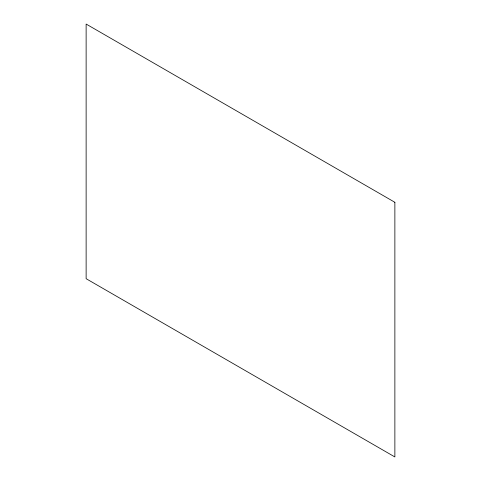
<?xml version="1.0" encoding="UTF-8"?>
<svg xmlns="http://www.w3.org/2000/svg" width="481" height="481" viewBox="0 0 481 481"><rect width="100%" height="100%" fill="white"/><g stroke="black" fill="none" stroke-linecap="round" stroke-linejoin="round"><path stroke-width="0.72" d="M394.871 202.303L86.129 24.05L86.129 278.697L394.871 456.95L394.871 202.303"/></g></svg>
